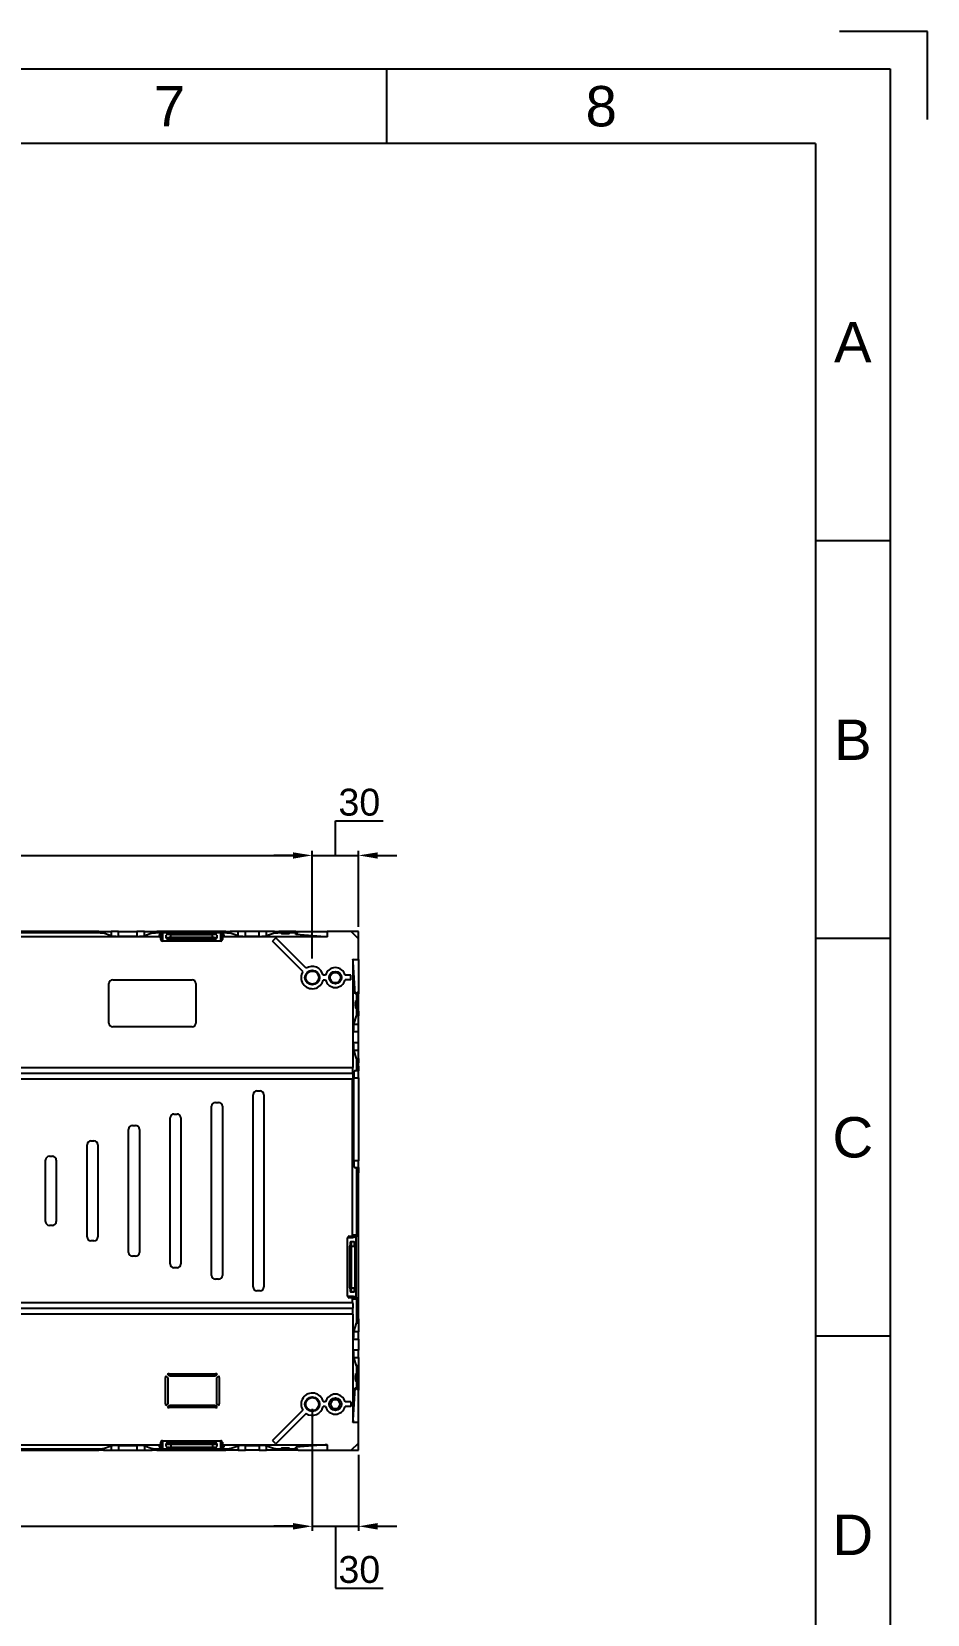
# Model space of a CAD drawing. Header units: millimetres. Extents: x 5415 to 11208, y 1449 to 3485.
# Drawn here: x 7232 to 7815, y 2263 to 3293 of the extents above; entities that cross this region are included whole.
import ezdxf
from ezdxf.enums import TextEntityAlignment as Align

# ---------------------------------------------------------------- set-up
doc = ezdxf.new("R2010")
doc.units = ezdxf.units.MM
doc.styles.get("Standard").update_dxf_attribs({"font": 'arial.ttf'})
doc.dimstyles.new('UDM_1-5', dxfattribs={"dimscale": 5, "dimtxt": 3.5, "dimasz": 2.5, "dimexe": 0.6, "dimexo": 0.6, "dimtad": 1, "dimtoh": 1, "dimzin": 9, "dimdsep": 46, "dimtxsty": 'Standard', "dimcen": 2.5, "dimazin": 2, "dimtfac": 1, "dimtmove": 0, "dimatfit": 3, "dimfxl": 1})

# ---------------------------------------------------------------- blocks, each defined once
blk = doc.blocks.new('*D15')
at = {"color": 2, "lineweight": -2}
for p, q in [((6875, 2690.1), (6875, 2760.1)), ((7415, 2690.1), (7415, 2760.1)), ((6887.5, 2757.1), (7402.5, 2757.1))]:
    blk.add_line(p, q, dxfattribs=at)
at = {"color": 2}
for points in [[(6887.5, 2759.1), (6887.5, 2755), (6875, 2757.1)], [(7402.5, 2759.1), (7402.5, 2755), (7415, 2757.1)]]:
    blk.add_solid(points, dxfattribs=at)
at = {"layer": 'Defpoints', "color": 0}
for p in [(7415, 2757.1), (6875, 2687.1), (7415, 2687.1)]:
    blk.add_point(p, dxfattribs=at)
at = {"color": 2, "insert": (7145, 2769.1), "char_height": 17.5, "attachment_point": 5}
blk.add_mtext('540', dxfattribs=at)
blk = doc.blocks.new('*D16')
at = {"color": 2, "lineweight": -2}
for p, q in [((7430, 2757.1), (7430, 2779.5)), ((7430, 2779.5), (7461.2, 2779.5)), ((7415, 2690.1), (7415, 2760.1)), ((7445, 2710.6), (7445, 2760.1)), ((7402.5, 2757.1), (7390, 2757.1)), ((7415, 2757.1), (7445, 2757.1)), ((7457.5, 2757.1), (7470, 2757.1))]:
    blk.add_line(p, q, dxfattribs=at)
at = {"color": 2}
for points in [[(7402.5, 2759.1), (7402.5, 2755), (7415, 2757.1)], [(7457.5, 2759.1), (7457.5, 2755), (7445, 2757.1)]]:
    blk.add_solid(points, dxfattribs=at)
at = {"layer": 'Defpoints', "color": 0}
for p in [(7445, 2757.1), (7445, 2707.6), (7415, 2687.1)]:
    blk.add_point(p, dxfattribs=at)
at = {"color": 2, "insert": (7445.6, 2791.6), "char_height": 17.5, "attachment_point": 5}
blk.add_mtext('30', dxfattribs=at)
blk = doc.blocks.new('*D9')
at = {"color": 2, "lineweight": -2}
for p, q in [((6875, 2397.1), (6875, 2317.7)), ((7415, 2397.1), (7415, 2317.7)), ((6887.5, 2320.7), (7402.5, 2320.7))]:
    blk.add_line(p, q, dxfattribs=at)
at = {"color": 2}
for points in [[(6887.5, 2322.8), (6887.5, 2318.6), (6875, 2320.7)], [(7402.5, 2322.8), (7402.5, 2318.6), (7415, 2320.7)]]:
    blk.add_solid(points, dxfattribs=at)
at = {"layer": 'Defpoints', "color": 0}
for p in [(6875, 2400.1), (7415, 2400.1), (7415, 2320.7)]:
    blk.add_point(p, dxfattribs=at)
at = {"color": 2, "insert": (7145, 2332.8), "char_height": 17.5, "attachment_point": 5}
blk.add_mtext('540', dxfattribs=at)
blk = doc.blocks.new('*D10')
at = {"color": 2, "lineweight": -2}
for p, q in [((7415, 2397.1), (7415, 2317.7)), ((7445, 2367.1), (7445, 2317.7)), ((7402.5, 2320.7), (7390, 2320.7)), ((7415, 2320.7), (7445, 2320.7)), ((7430, 2320.7), (7430, 2280.4)), ((7457.5, 2320.7), (7470, 2320.7)), ((7430, 2280.4), (7461.2, 2280.4))]:
    blk.add_line(p, q, dxfattribs=at)
at = {"color": 2}
for points in [[(7402.5, 2322.8), (7402.5, 2318.6), (7415, 2320.7)], [(7457.5, 2322.8), (7457.5, 2318.6), (7445, 2320.7)]]:
    blk.add_solid(points, dxfattribs=at)
at = {"layer": 'Defpoints', "color": 0}
for p in [(7415, 2400.1), (7445, 2370.1), (7445, 2320.7)]:
    blk.add_point(p, dxfattribs=at)
at = {"color": 2, "insert": (7445.6, 2292.5), "char_height": 17.5, "attachment_point": 5}
blk.add_mtext('30', dxfattribs=at)

msp = doc.modelspace()

# ---------------------------------------------------------------- linework, layer by layer
for p, q in [((7815.09575, 3292.93103), (7757.9529, 3292.93103)), ((7815.09575, 3235.78817), (7815.09575, 3292.93103)), ((5439.33818, 3268.68861), (7790.85333, 3268.68861)), ((7463.5806, 3220.20376), (7463.5806, 3268.68861)), ((7790.85333, 3268.68861), (7790.85333, 1620.20376)), ((7742.36848, 3220.20376), (5487.82303, 3220.20376)), ((7742.36848, 3220.20376), (7742.36848, 1668.68861)), ((7790.85333, 2961.6179), (7742.36848, 2961.6179)), ((7790.85333, 2703.03204), (7742.36848, 2703.03204)), ((7790.85333, 2444.44618), (7742.36848, 2444.44618))]:
    msp.add_line(p, q)
at = {"color": 7, "linetype": 'Continuous', "lineweight": 25}
for p, q in [((7276.19192, 2707.64177), (7222.9939, 2707.64177)), ((7276.19192, 2706.64177), (7276.19192, 2707.64177)), ((7276.19192, 2707.64177), (7279.0897, 2707.64177)), ((7279.0897, 2707.64177), (7279.0897, 2706.44723)), ((7279.0897, 2707.64177), (7284.19963, 2707.64177)), ((7284.19963, 2707.64177), (7284.19963, 2704.77877)), ((7289.02926, 2707.64177), (7284.19963, 2707.64177)), ((7289.02926, 2704.45455), (7289.02926, 2707.64177)), ((7289.02926, 2707.64177), (7300.95853, 2707.64177)), ((7300.95853, 2707.64177), (7300.95853, 2704.45455)), ((7305.78816, 2707.64177), (7300.95853, 2707.64177)), ((7305.78816, 2704.77877), (7305.78816, 2707.64177)), ((7305.78816, 2707.64177), (7310.8981, 2707.64177)), ((7310.8981, 2707.64177), (7310.8981, 2706.44723)), ((7310.8981, 2707.64177), (7313.79588, 2707.64177)), ((7313.79588, 2707.64177), (7313.79588, 2706.64177)), ((7358.69192, 2707.64177), (7313.79588, 2707.64177)), ((7358.69192, 2706.64177), (7358.69192, 2707.64177)), ((7358.69192, 2707.64177), (7361.5897, 2707.64177)), ((7361.5897, 2707.64177), (7361.5897, 2706.44723)), ((7366.69963, 2707.64177), (7361.5897, 2707.64177)), ((7366.69963, 2704.77877), (7366.69963, 2707.64177)), ((7371.52926, 2707.64177), (7366.69963, 2707.64177)), ((7371.52926, 2704.45455), (7371.52926, 2707.64177)), ((7380.45853, 2707.64177), (7371.52926, 2707.64177)), ((7380.45853, 2704.45455), (7380.45853, 2707.64177)), ((7385.28816, 2707.64177), (7380.45853, 2707.64177)), ((7385.28816, 2704.77877), (7385.28816, 2707.64177)), ((7390.3981, 2707.64177), (7385.28816, 2707.64177)), ((7390.3981, 2706.44723), (7390.3981, 2707.64177)), ((7390.3981, 2707.64177), (7393.29588, 2707.64177)), ((7393.29588, 2707.64177), (7393.29588, 2706.64177)), ((7404.3439, 2707.64177), (7393.29588, 2707.64177)), ((7404.3439, 2707.64177), (7405.85154, 2707.64177)), ((7404.3439, 2705.64177), (7405.85154, 2707.64177)), ((7404.3439, 2706.64177), (7404.3439, 2707.64177)), ((7405.85154, 2707.64177), (7424.64973, 2707.64177)), ((7424.64973, 2707.64177), (7424.64973, 2704.14177)), ((7440.2939, 2707.64177), (7424.64973, 2707.64177)), ((7444.9939, 2702.94177), (7440.2939, 2707.64177)), ((7444.9939, 2707.64177), (7440.2939, 2707.64177)), ((7444.9939, 2702.94177), (7444.9939, 2707.64177)), ((7315.4939, 2704.04335), (6974.9939, 2704.04335)), ((7276.19192, 2706.64177), (7222.9939, 2706.64177)), ((7284.19963, 2704.77877), (7279.0897, 2706.44723)), ((7300.95853, 2704.45455), (7289.02926, 2704.45455)), ((7310.8981, 2706.44723), (7305.78816, 2704.77877)), ((7317.37058, 2706.64177), (7313.79588, 2706.64177)), ((7315.4939, 2704.04335), (7315.4939, 2704.64557)), ((7316.4939, 2703.03953), (7316.4939, 2703.64938)), ((7316.4939, 2702.42028), (7316.4939, 2703.03953)), ((7355.61721, 2706.64177), (7317.37058, 2706.64177)), ((7317.4939, 2706.63418), (7317.4939, 2701.40485)), ((7355.4939, 2701.40485), (7317.4939, 2701.40485)), ((7319.9939, 2703.19911), (7319.9939, 2705.2037)), ((7322.9939, 2705.72663), (7349.9939, 2705.72663)), ((7322.9939, 2703.72663), (7322.9939, 2705.72663)), ((7349.9939, 2703.72663), (7322.9939, 2703.72663)), ((7349.9939, 2702.67618), (7322.9939, 2702.67618)), ((7349.9939, 2703.72663), (7349.9939, 2705.72663)), ((7352.9939, 2705.2037), (7352.9939, 2703.19911)), ((7355.4939, 2701.40485), (7355.4939, 2706.63418)), ((7358.69192, 2706.64177), (7355.61721, 2706.64177)), ((7356.4939, 2703.64938), (7356.4939, 2703.03953)), ((7356.4939, 2703.03953), (7356.4939, 2702.42028)), ((7357.4939, 2704.64557), (7357.4939, 2704.04335)), ((7424.82069, 2704.04335), (7357.4939, 2704.04335)), ((7366.69963, 2704.77877), (7361.5897, 2706.44723)), ((7380.45853, 2704.45455), (7371.52926, 2704.45455)), ((7390.3981, 2706.44723), (7385.28816, 2704.77877)), ((7391.30582, 2703.45116), (7389.1845, 2701.32984)), ((7408.91764, 2681.59671), (7389.1845, 2701.32984)), ((7411.03896, 2683.71803), (7391.30582, 2703.45116)), ((7404.3439, 2706.64177), (7393.29588, 2706.64177)), ((7404.3439, 2705.64177), (7404.3439, 2706.64177)), ((7404.3439, 2705.5919), (7404.3439, 2705.64177)), ((7423.35926, 2704.14177), (7404.3439, 2705.5919)), ((7424.64973, 2704.14177), (7423.35926, 2704.14177)), ((7424.82069, 2704.04335), (7424.17125, 2704.14177)), ((7424.82069, 2704.14177), (7424.64973, 2704.14177)), ((7424.82069, 2704.04335), (7424.82069, 2704.14177)), ((7444.9939, 2689.39601), (7444.9939, 2702.94177)), ((7441.39549, 2689.60253), (7441.39549, 2619.15959)), ((7441.4939, 2688.95309), (7441.39549, 2689.60253)), ((7441.39549, 2689.60253), (7441.4939, 2689.60253)), ((7441.4939, 2689.60253), (7441.4939, 2689.39601)), ((7441.4939, 2689.39601), (7444.9939, 2689.39601)), ((7441.4939, 2687.97217), (7441.4939, 2689.39601)), ((7442.94404, 2666.99177), (7441.4939, 2687.97217)), ((7444.9939, 2689.39601), (7444.9939, 2668.56111)), ((7423.66934, 2679.14177), (7422.08703, 2679.14177)), ((7439.9939, 2679.14177), (7436.31845, 2679.14177)), ((7439.9939, 2676.14177), (7439.9939, 2679.14177)), ((7282.7439, 2648.04177), (7282.7439, 2673.74177)), ((7285.1439, 2676.14177), (7336.8439, 2676.14177)), ((7339.2439, 2673.74177), (7339.2439, 2648.04177)), ((7422.08703, 2676.14177), (7423.66934, 2676.14177)), ((7439.9939, 2676.14177), (7436.31845, 2676.14177)), ((7442.9939, 2666.99177), (7442.94404, 2666.99177)), ((7444.9939, 2668.56111), (7442.9939, 2666.99177)), ((7443.9939, 2666.99177), (7442.9939, 2666.99177)), ((7443.9939, 2655.69375), (7443.9939, 2666.99177)), ((7443.9939, 2666.99177), (7444.9939, 2666.99177)), ((7444.9939, 2668.56111), (7444.9939, 2666.99177)), ((7444.9939, 2655.69375), (7444.9939, 2666.99177)), ((7441.99967, 2647.28411), (7443.79936, 2652.79597)), ((7441.99967, 2647.28411), (7444.9939, 2647.28411)), ((7444.9939, 2652.79597), (7443.79936, 2652.79597)), ((7443.9939, 2655.69375), (7444.9939, 2655.69375)), ((7444.9939, 2655.69375), (7444.9939, 2652.79597)), ((7444.9939, 2647.28411), (7444.9939, 2652.79597)), ((7444.9939, 2642.45448), (7444.9939, 2647.28411)), ((7336.8439, 2645.64177), (7285.1439, 2645.64177)), ((7441.67545, 2635.32905), (7441.67545, 2642.45448)), ((7441.67545, 2642.45448), (7444.9939, 2642.45448)), ((7444.9939, 2635.32905), (7444.9939, 2642.45448)), ((7441.67545, 2635.32905), (7444.9939, 2635.32905)), ((7443.79936, 2624.98756), (7441.99967, 2630.49942)), ((7441.99967, 2630.49942), (7444.9939, 2630.49942)), ((7444.9939, 2630.49942), (7444.9939, 2635.32905)), ((7444.9939, 2624.98756), (7444.9939, 2630.49942)), ((6848.59231, 2619.15959), (7441.39549, 2619.15959)), ((7441.3279, 2615.24593), (6848.6599, 2615.24593)), ((7444.9939, 2617.01677), (7442.35349, 2617.01677)), ((7443.79936, 2624.98756), (7444.9939, 2624.98756)), ((7443.9939, 2620.01677), (7443.9939, 2622.08978)), ((7444.9939, 2622.08978), (7443.9939, 2622.08978)), ((7443.9939, 2620.01677), (7444.9939, 2620.01677)), ((7444.9939, 2624.98756), (7444.9939, 2622.08978)), ((7444.9939, 2620.01677), (7444.9939, 2622.08978)), ((7444.9939, 2620.01677), (7444.9939, 2617.01677)), ((7444.9939, 2612.51677), (7444.9939, 2617.01677)), ((7441.26425, 2611.56025), (6848.72355, 2611.56025)), ((7441.26425, 2510.39177), (7441.26425, 2611.56025)), ((7441.95979, 2558.51677), (7441.95979, 2612.51677)), ((7441.95979, 2612.51677), (7444.9939, 2612.51677)), ((7444.9939, 2612.51677), (7444.9939, 2558.51677)), ((7351.9939, 2596.39177), (7353.9939, 2596.39177)), ((7376.4939, 2476.39177), (7376.4939, 2601.39177)), ((7378.9939, 2603.89177), (7380.9939, 2603.89177)), ((7383.4939, 2601.39177), (7383.4939, 2476.39177)), ((7322.4939, 2491.39177), (7322.4939, 2586.39177)), ((7324.9939, 2588.89177), (7326.9939, 2588.89177)), ((7329.4939, 2586.39177), (7329.4939, 2491.39177)), ((7349.4939, 2483.89177), (7349.4939, 2593.89177)), ((7356.4939, 2593.89177), (7356.4939, 2483.89177)), ((7295.4939, 2498.89177), (7295.4939, 2578.89177)), ((7297.9939, 2581.39177), (7299.9939, 2581.39177)), ((7302.4939, 2578.89177), (7302.4939, 2498.89177)), ((7268.4939, 2508.89177), (7268.4939, 2568.89177)), ((7270.9939, 2571.39177), (7272.9939, 2571.39177)), ((7275.4939, 2568.89177), (7275.4939, 2508.89177)), ((7241.4939, 2518.89177), (7241.4939, 2558.89177)), ((7243.9939, 2561.39177), (7245.9939, 2561.39177)), ((7248.4939, 2558.89177), (7248.4939, 2518.89177)), ((7444.9939, 2558.51677), (7441.95979, 2558.51677)), ((7442.35349, 2554.01677), (7444.9939, 2554.01677)), ((7444.9939, 2554.01677), (7444.9939, 2558.51677)), ((7444.9939, 2554.01677), (7444.9939, 2550.51677)), ((7443.9939, 2510.39177), (7443.9939, 2550.51677)), ((7444.9939, 2550.51677), (7443.9939, 2550.51677)), ((7444.9939, 2455.69375), (7444.9939, 2550.51677)), ((7245.9939, 2516.39177), (7243.9939, 2516.39177)), ((7272.9939, 2506.39177), (7270.9939, 2506.39177)), ((7440.50911, 2508.39177), (7437.9925, 2508.39177)), ((7437.9925, 2470.39177), (7437.9925, 2508.39177)), ((7439.00792, 2509.39177), (7440.26043, 2509.39177)), ((7439.52831, 2475.89177), (7439.52831, 2502.89177)), ((7440.05125, 2505.89177), (7442.05583, 2505.89177)), ((7440.26043, 2509.39177), (7441.49391, 2509.39177)), ((7440.57876, 2502.89177), (7442.57876, 2502.89177)), ((7440.57876, 2475.89177), (7440.57876, 2502.89177)), ((7441.26425, 2510.39177), (7443.9939, 2510.39177)), ((7441.49391, 2509.39177), (7443.74678, 2509.73469)), ((7442.57876, 2502.89177), (7442.57876, 2475.89177)), ((7443.4939, 2469.71679), (7443.4939, 2509.06674)), ((7299.9939, 2496.39177), (7297.9939, 2496.39177)), ((7326.9939, 2488.89177), (7324.9939, 2488.89177)), ((7353.9939, 2481.39177), (7351.9939, 2481.39177)), ((7380.9939, 2473.89177), (7378.9939, 2473.89177)), ((7442.05583, 2472.89177), (7440.05125, 2472.89177)), ((7440.57876, 2475.89177), (7442.57876, 2475.89177)), ((6848.6599, 2462.5376), (7441.3279, 2462.5376)), ((6848.72355, 2466.22328), (7441.26425, 2466.22328)), ((7437.9925, 2470.39177), (7440.50911, 2470.39177)), ((7440.26043, 2469.39177), (7439.00792, 2469.39177)), ((7441.49391, 2469.39177), (7440.26043, 2469.39177)), ((7443.9939, 2468.39177), (7441.26425, 2468.39177)), ((7441.26425, 2466.22328), (7441.26425, 2468.39177)), ((7443.74678, 2469.04884), (7441.49391, 2469.39177)), ((7443.9939, 2455.69375), (7443.9939, 2468.39177)), ((7441.39549, 2458.62394), (6848.59231, 2458.62394)), ((7441.39549, 2458.62394), (7441.39549, 2388.181)), ((7441.99967, 2447.28411), (7443.79936, 2452.79597)), ((7444.9939, 2452.79597), (7443.79936, 2452.79597)), ((7443.9939, 2455.69375), (7444.9939, 2455.69375)), ((7444.9939, 2455.69375), (7444.9939, 2452.79597)), ((7444.9939, 2452.79597), (7444.9939, 2447.28411)), ((7441.67545, 2435.32905), (7441.67545, 2442.45448)), ((7441.67545, 2442.45448), (7444.9939, 2442.45448)), ((7444.9939, 2447.28411), (7441.99967, 2447.28411)), ((7444.9939, 2442.45448), (7444.9939, 2447.28411)), ((7444.9939, 2442.45448), (7444.9939, 2435.32905)), ((7444.9939, 2435.32905), (7441.67545, 2435.32905)), ((7443.79936, 2424.98756), (7441.99967, 2430.49942)), ((7441.99967, 2430.49942), (7444.9939, 2430.49942)), ((7444.9939, 2430.49942), (7444.9939, 2435.32905)), ((7444.9939, 2430.49942), (7444.9939, 2424.98756)), ((7322.05456, 2418.39177), (7320.83789, 2419.60844)), ((7321.9939, 2419.89177), (7351.9939, 2419.89177)), ((7353.14991, 2419.60844), (7351.93324, 2418.39177)), ((7444.9939, 2424.98756), (7443.79936, 2424.98756)), ((7443.9939, 2410.79177), (7443.9939, 2422.08978)), ((7444.9939, 2422.08978), (7443.9939, 2422.08978)), ((7444.9939, 2424.98756), (7444.9939, 2422.08978)), ((7444.9939, 2422.08978), (7444.9939, 2410.79177)), ((7319.4939, 2400.39177), (7319.4939, 2417.39177)), ((7319.77723, 2418.54778), (7320.9939, 2417.3311)), ((7320.9939, 2417.3311), (7320.9939, 2400.45243)), ((7351.93324, 2418.39177), (7322.05456, 2418.39177)), ((7352.9939, 2417.3311), (7354.21057, 2418.54778)), ((7352.9939, 2400.45243), (7352.9939, 2417.3311)), ((7354.4939, 2417.39177), (7354.4939, 2400.39177)), ((7441.4939, 2389.81136), (7442.94404, 2410.79177)), ((7442.9939, 2410.79177), (7442.94404, 2410.79177)), ((7442.9939, 2410.79177), (7443.9939, 2410.79177)), ((7444.9939, 2409.22242), (7442.9939, 2410.79177)), ((7444.9939, 2410.79177), (7443.9939, 2410.79177)), ((7444.9939, 2410.79177), (7444.9939, 2409.22242)), ((7444.9939, 2388.38752), (7444.9939, 2409.22242)), ((7320.9939, 2400.45243), (7319.77723, 2399.23575)), ((7320.83789, 2398.17509), (7322.05456, 2399.39177)), ((7322.05456, 2399.39177), (7351.93324, 2399.39177)), ((7351.93324, 2399.39177), (7353.14991, 2398.17509)), ((7354.21057, 2399.23575), (7352.9939, 2400.45243)), ((7423.66934, 2401.64177), (7422.08703, 2401.64177)), ((7439.9939, 2401.64177), (7436.31845, 2401.64177)), ((7439.9939, 2401.64177), (7439.9939, 2398.64177)), ((7351.9939, 2397.89177), (7321.9939, 2397.89177)), ((7408.91764, 2396.18682), (7389.1845, 2376.45369)), ((7411.03896, 2394.0655), (7391.30582, 2374.33237)), ((7423.66934, 2398.64177), (7422.08703, 2398.64177)), ((7439.9939, 2398.64177), (7436.31845, 2398.64177)), ((7441.39549, 2388.181), (7441.4939, 2388.83044)), ((7441.4939, 2389.81136), (7441.4939, 2388.38752)), ((7441.4939, 2388.181), (7441.39549, 2388.181)), ((7441.4939, 2388.38752), (7444.9939, 2388.38752)), ((7441.4939, 2388.38752), (7441.4939, 2388.181)), ((7444.9939, 2374.84177), (7444.9939, 2388.38752)), ((6974.9939, 2373.74018), (7315.4939, 2373.74018)), ((7222.9939, 2371.14177), (7276.19192, 2371.14177)), ((7222.9939, 2370.14177), (7276.19192, 2370.14177)), ((7276.19192, 2370.14177), (7276.19192, 2371.14177)), ((7279.0897, 2370.14177), (7276.19192, 2370.14177)), ((7279.0897, 2371.3363), (7284.19963, 2373.00476)), ((7279.0897, 2371.3363), (7279.0897, 2370.14177)), ((7279.0897, 2370.14177), (7284.19963, 2370.14177)), ((7284.19963, 2373.00476), (7284.19963, 2370.14177)), ((7284.19963, 2370.14177), (7289.02926, 2370.14177)), ((7289.02926, 2373.32898), (7300.95853, 2373.32898)), ((7289.02926, 2373.32898), (7289.02926, 2370.14177)), ((7289.02926, 2370.14177), (7300.95853, 2370.14177)), ((7300.95853, 2373.32898), (7300.95853, 2370.14177)), ((7300.95853, 2370.14177), (7305.78816, 2370.14177)), ((7305.78816, 2373.00476), (7310.8981, 2371.3363)), ((7305.78816, 2373.00476), (7305.78816, 2370.14177)), ((7305.78816, 2370.14177), (7310.8981, 2370.14177)), ((7310.8981, 2370.14177), (7310.8981, 2371.3363)), ((7313.79588, 2370.14177), (7310.8981, 2370.14177)), ((7313.79588, 2371.14177), (7317.37058, 2371.14177)), ((7313.79588, 2371.14177), (7313.79588, 2370.14177)), ((7313.79588, 2370.14177), (7358.69192, 2370.14177)), ((7315.4939, 2373.13796), (7315.4939, 2373.74018)), ((7316.4939, 2374.744), (7316.4939, 2375.36325)), ((7316.4939, 2374.13415), (7316.4939, 2374.744)), ((7317.37058, 2371.14177), (7355.61721, 2371.14177)), ((7317.4939, 2376.37868), (7317.4939, 2371.14935)), ((7317.4939, 2376.37868), (7355.4939, 2376.37868)), ((7319.9939, 2372.57983), (7319.9939, 2374.58442)), ((7322.9939, 2375.10735), (7349.9939, 2375.10735)), ((7322.9939, 2374.0569), (7322.9939, 2372.0569)), ((7322.9939, 2374.0569), (7349.9939, 2374.0569)), ((7349.9939, 2372.0569), (7322.9939, 2372.0569)), ((7349.9939, 2374.0569), (7349.9939, 2372.0569)), ((7352.9939, 2374.58442), (7352.9939, 2372.57983)), ((7355.4939, 2371.14935), (7355.4939, 2376.37868)), ((7355.61721, 2371.14177), (7358.69192, 2371.14177)), ((7356.4939, 2375.36325), (7356.4939, 2374.744)), ((7356.4939, 2374.744), (7356.4939, 2374.13415)), ((7357.4939, 2373.74018), (7357.4939, 2373.13796)), ((7357.4939, 2373.74018), (7424.82069, 2373.74018)), ((7358.69192, 2370.14177), (7358.69192, 2371.14177)), ((7361.5897, 2370.14177), (7358.69192, 2370.14177)), ((7361.5897, 2371.3363), (7366.69963, 2373.00476)), ((7361.5897, 2370.14177), (7361.5897, 2371.3363)), ((7366.69963, 2370.14177), (7361.5897, 2370.14177)), ((7366.69963, 2373.00476), (7366.69963, 2370.14177)), ((7366.69963, 2370.14177), (7371.52926, 2370.14177)), ((7371.52926, 2373.32898), (7380.45853, 2373.32898)), ((7371.52926, 2370.14177), (7371.52926, 2373.32898)), ((7380.45853, 2370.14177), (7371.52926, 2370.14177)), ((7380.45853, 2373.32898), (7380.45853, 2370.14177)), ((7380.45853, 2370.14177), (7385.28816, 2370.14177)), ((7385.28816, 2373.00476), (7390.3981, 2371.3363)), ((7385.28816, 2370.14177), (7385.28816, 2373.00476)), ((7390.3981, 2370.14177), (7385.28816, 2370.14177)), ((7391.30582, 2374.33237), (7389.1845, 2376.45369)), ((7390.3981, 2370.14177), (7390.3981, 2371.3363)), ((7393.29588, 2370.14177), (7390.3981, 2370.14177)), ((7393.29588, 2371.14177), (7404.3439, 2371.14177)), ((7393.29588, 2370.14177), (7393.29588, 2371.14177)), ((7404.3439, 2370.14177), (7393.29588, 2370.14177)), ((7423.35926, 2373.64177), (7404.3439, 2372.19163)), ((7404.3439, 2372.19163), (7404.3439, 2372.14177)), ((7404.3439, 2371.14177), (7404.3439, 2372.14177)), ((7404.3439, 2372.14177), (7405.85154, 2370.14177)), ((7404.3439, 2370.14177), (7404.3439, 2371.14177)), ((7405.85154, 2370.14177), (7404.3439, 2370.14177)), ((7405.85154, 2370.14177), (7424.64973, 2370.14177)), ((7424.64973, 2373.64177), (7423.35926, 2373.64177)), ((7424.17125, 2373.64177), (7424.82069, 2373.74018)), ((7424.64973, 2373.64177), (7424.64973, 2370.14177)), ((7424.64973, 2373.64177), (7424.82069, 2373.64177)), ((7424.64973, 2370.14177), (7440.2939, 2370.14177)), ((7424.82069, 2373.74018), (7424.82069, 2373.64177)), ((7440.2939, 2370.14177), (7444.9939, 2374.84177)), ((7440.2939, 2370.14177), (7444.9939, 2370.14177)), ((7444.9939, 2370.14177), (7444.9939, 2374.84177))]:
    msp.add_line(p, q, dxfattribs=at)
for centre, radius in [((7414.9939, 2677.64177), 4.75), ((7414.9939, 2677.64177), 4.25), ((7429.9939, 2677.64177), 4.025), ((7429.9939, 2677.64177), 3.4), ((7414.9939, 2400.14177), 4.75), ((7414.9939, 2400.14177), 4.25), ((7429.9939, 2400.14177), 4.025), ((7429.9939, 2400.14177), 3)]:
    msp.add_circle(centre, radius, dxfattribs=at)
for centre, radius, start, end in [((7315.4958, 2703.64747), 0.9981, 0.10942975, 90.10901334), ((7357.492, 2703.64747), 0.9981, 89.89098666, 179.89057025), ((7414.9939, 2677.64177), 7.25, 146.94054396, 348.05945604), ((7414.9939, 2677.64177), 7.25, 11.94054396, 123.05945604), ((7429.9939, 2677.64177), 6.5, 13.3423638, 166.6576362), ((7285.1439, 2673.74177), 2.4, 90, 180), ((7336.8439, 2673.74177), 2.4, 0, 90), ((7429.9939, 2677.64177), 6.5, 193.3423638, 346.6576362), ((7285.1439, 2648.04177), 2.4, 180, 270), ((7336.8439, 2648.04177), 2.4, 270, 0), ((7351.9939, 2593.89177), 2.5, 90, 180), ((7353.9939, 2593.89177), 2.5, 0, 90), ((7378.9939, 2601.39177), 2.5, 90, 180), ((7380.9939, 2601.39177), 2.5, 0, 90), ((7324.9939, 2586.39177), 2.5, 90, 180), ((7326.9939, 2586.39177), 2.5, 0, 90), ((7297.9939, 2578.89177), 2.5, 90, 180), ((7299.9939, 2578.89177), 2.5, 0, 90), ((7270.9939, 2568.89177), 2.5, 90, 180), ((7272.9939, 2568.89177), 2.5, 0, 90), ((7243.9939, 2558.89177), 2.5, 90, 180), ((7245.9939, 2558.89177), 2.5, 0, 90), ((7243.9939, 2518.89177), 2.5, 180, 270), ((7245.9939, 2518.89177), 2.5, 270, 0), ((7270.9939, 2508.89177), 2.5, 180, 270), ((7272.9939, 2508.89177), 2.5, 270, 0), ((7441.50157, 2508.3993), 0.99249, 90.44190542, 180.43519175), ((7297.9939, 2498.89177), 2.5, 180, 270), ((7299.9939, 2498.89177), 2.5, 270, 0), ((7324.9939, 2491.39177), 2.5, 180, 270), ((7326.9939, 2491.39177), 2.5, 270, 0), ((7351.9939, 2483.89177), 2.5, 180, 270), ((7353.9939, 2483.89177), 2.5, 270, 0), ((7378.9939, 2476.39177), 2.5, 180, 270), ((7380.9939, 2476.39177), 2.5, 270, 0), ((7441.50157, 2470.38423), 0.99249, 179.56480824, 269.55809458), ((7321.9939, 2417.39177), 2.5, 90, 117.54239688), ((7351.9939, 2417.39177), 2.5, 62.45760312, 90), ((7321.9939, 2417.39177), 2.5, 152.45760312, 180), ((7351.9939, 2417.39177), 2.5, 0, 27.54239688), ((7321.9939, 2400.39177), 2.5, 180, 207.54239688), ((7351.9939, 2400.39177), 2.5, 332.45760312, 0), ((7414.9939, 2400.14177), 7.25, 11.94054396, 213.05945604), ((7429.9939, 2400.14177), 6.5, 13.3423638, 166.6576362), ((7321.9939, 2400.39177), 2.5, 242.45760312, 270), ((7351.9939, 2400.39177), 2.5, 270, 297.54239688), ((7414.9939, 2400.14177), 7.25, 236.94054396, 348.05945604), ((7429.9939, 2400.14177), 6.5, 193.3423638, 346.6576362), ((7315.4958, 2374.13606), 0.9981, 269.89098666, 359.89057025), ((7357.492, 2374.13606), 0.9981, 180.10942975, 270.10901334)]:
    msp.add_arc(centre, radius, start, end, dxfattribs=at)
for centre, major_axis, ratio, start_param, end_param in [((7276.19192, 2706.3793), (3, 0), 0.0874886635, 0.2617993878, 1.5707963268), ((7289.02926, 2704.89199), (5, 0), 0.0874886635, 3.4033920414, 4.7123889804), ((7300.95853, 2704.89199), (5, 0), 0.0874886635, 4.7123889804, 6.0213859194), ((7313.79588, 2706.3793), (3, 0), 0.0874886635, 1.5707963268, 2.8797932658), ((7315.4939, 2703.03953), (0, -1.00382), 0.9961946981, 1.5707963268, 3.1415926536), ((7317.4939, 2702.42028), (0, 1.01543), 0.984807753, 1.5707963268, 3.1415926536), ((7322.9939, 2705.2037), (3, 0), 0.1743114855, 1.5707963268, 3.1415926536), ((7322.9939, 2703.2037), (3, 0), 0.1743114855, 1.5707963268, 3.1415926536), ((7322.9939, 2703.19911), (3, 0), 0.1743114855, 3.1415926536, 4.7123889804), ((7349.9939, 2705.2037), (3, 0), 0.1743114855, 0, 1.5707963268), ((7349.9939, 2703.2037), (3, 0), 0.1743114855, 0, 1.5707963268), ((7349.9939, 2703.19911), (3, 0), 0.1743114855, 4.7123889804, 6.2831853072), ((7355.4939, 2702.42028), (0, 1.01543), 0.984807753, 3.1415926536, 4.7123889804), ((7357.4939, 2703.03953), (0, 1.00382), 0.9961946981, 0, 1.5707963268), ((7358.69192, 2706.3793), (3, 0), 0.0874886635, 0.2617993878, 1.5707963268), ((7371.52926, 2704.89199), (5, 0), 0.0874886635, 3.4033920414, 4.7123889804), ((7380.45853, 2704.89199), (5, 0), 0.0874886635, 4.7123889804, 6.0213859194), ((7393.29588, 2706.3793), (3, 0), 0.0874886635, 1.5707963268, 2.8797932658), ((7442.11289, 2642.45448), (0, 5), 0.0874886635, 0.2617993878, 1.5707963268), ((7443.73143, 2655.69375), (0, 3), 0.0874886635, 3.4033920414, 4.7123889804), ((7442.11289, 2635.32905), (0, 5), 0.0874886635, 1.5707963268, 2.8797932658), ((7442.11289, 2611.56025), (0, 9.7), 0.0874886635, 1.181035594, 1.5707963268), ((7440.49435, 2619.15959), (0, 10.3), 0.0874886635, 4.3226282476, 4.7123889804), ((7442.35349, 2612.51677), (0, 4.5), 0.0874886635, 0, 1.5707963268), ((7443.73143, 2620.01677), (0, 3), 0.0874886635, 3.1415926536, 4.7123889804), ((7443.73143, 2622.08978), (0, 3), 0.0874886635, 4.7123889804, 6.0213859194), ((7442.35349, 2558.51677), (0, 4.5), 0.0874886635, 1.5707963268, 3.1415926536), ((7443.68769, 2550.51677), (0, 3.5), 0.0874886635, 4.7123889804, 6.2831853072), ((7439.00792, 2508.39177), (-1.01543, 0), 0.984807753, 4.7123889804, 6.2831853072), ((7440.05125, 2502.89177), (0, 3), 0.1743114855, 0, 1.5707963268), ((7440.05583, 2502.89177), (0, 3), 0.1743114855, 4.7123889804, 6.2831853072), ((7440.26043, 2510.39177), (-1.00382, 0), 0.9961946981, 1.5707963268, 3.1415926536), ((7442.05583, 2502.89177), (0, 3), 0.1743114855, 4.7123889804, 6.2831853072), ((7442.99008, 2510.39177), (-1.00382, 0), 0.9961946981, 2.4246609807, 3.1415926536), ((7440.05125, 2475.89177), (0, 3), 0.1743114855, 1.5707963268, 3.1415926536), ((7440.05583, 2475.89177), (0, 3), 0.1743114855, 3.1415926536, 4.7123889804), ((7442.05583, 2475.89177), (0, 3), 0.1743114855, 3.1415926536, 4.7123889804), ((7439.00792, 2470.39177), (1.01543, 0), 0.984807753, 3.1415926536, 4.7123889804), ((7440.26043, 2468.39177), (1.00382, 0), 0.9961946981, 0, 1.5707963268), ((7442.11289, 2466.22328), (0, 9.7), 0.0874886635, 1.5707963268, 1.9605570596), ((7440.49435, 2458.62394), (0, 10.3), 0.0874886635, 4.7123889804, 5.1021497132), ((7442.99008, 2468.39177), (1.00382, 0), 0.9961946981, 0, 0.7169316862), ((7443.73143, 2455.69375), (0, 3), 0.0874886635, 3.4033920414, 4.7123889804), ((7442.11289, 2442.45448), (0, 5), 0.0874886635, 0.2617993878, 1.5707963268), ((7442.11289, 2435.32905), (0, 5), 0.0874886635, 1.5707963268, 2.8797932658), ((7443.73143, 2422.08978), (0, 3), 0.0874886635, 4.7123889804, 6.0213859194), ((7276.19192, 2371.40423), (3, 0), 0.0874886635, 4.7123889804, 6.0213859194), ((7289.02926, 2372.89154), (5, 0), 0.0874886635, 1.5707963268, 2.8797932658), ((7300.95853, 2372.89154), (5, 0), 0.0874886635, 0.2617993878, 1.5707963268), ((7313.79588, 2371.40423), (3, 0), 0.0874886635, 3.4033920414, 4.7123889804), ((7315.4939, 2374.744), (0, -1.00382), 0.9961946981, 0, 1.5707963268), ((7317.4939, 2375.36325), (0, -1.01543), 0.984807753, 3.1415926536, 4.7123889804), ((7322.9939, 2374.58442), (3, 0), 0.1743114855, 1.5707963268, 3.1415926536), ((7322.9939, 2374.57983), (3, 0), 0.1743114855, 3.1415926536, 4.7123889804), ((7322.9939, 2372.57983), (3, 0), 0.1743114855, 3.1415926536, 4.7123889804), ((7349.9939, 2374.58442), (3, 0), 0.1743114855, 0, 1.5707963268), ((7349.9939, 2374.57983), (3, 0), 0.1743114855, 4.7123889804, 6.2831853072), ((7349.9939, 2372.57983), (3, 0), 0.1743114855, 4.7123889804, 6.2831853072), ((7355.4939, 2375.36325), (0, -1.01543), 0.984807753, 1.5707963268, 3.1415926536), ((7357.4939, 2374.744), (0, -1.00382), 0.9961946981, 4.7123889804, 6.2831853072), ((7358.69192, 2371.40423), (3, 0), 0.0874886635, 4.7123889804, 6.0213859194), ((7371.52926, 2372.89154), (5, 0), 0.0874886635, 1.5707963268, 2.8797932658), ((7380.45853, 2372.89154), (5, 0), 0.0874886635, 0.2617993878, 1.5707963268), ((7393.29588, 2371.40423), (3, 0), 0.0874886635, 3.4033920414, 4.7123889804)]:
    msp.add_ellipse(centre, major_axis=major_axis, ratio=ratio, start_param=start_param, end_param=end_param, dxfattribs=at)
for centre, major_axis in [((7397.4939, 2706.20432), (2.5, 0)), ((7443.38148, 2660.14177), (0, 2.5)), ((7443.38148, 2417.64177), (0, 2.5)), ((7397.4939, 2371.57921), (2.5, 0))]:
    msp.add_ellipse(centre, major_axis=major_axis, ratio=0.0874886635, dxfattribs=at)
for points, knots in [([(7315.4939, 2704.64557), (7315.50473, 2704.80532), (7315.52618, 2705.12164), (7315.70185, 2705.57848), (7315.96512, 2705.96127), (7316.2807, 2706.25274), (7316.59894, 2706.44417), (7316.88807, 2706.56197), (7317.14424, 2706.6164), (7317.27, 2706.63401), (7317.33988, 2706.6394), (7317.37058, 2706.64177)], [0, 0, 0, 0, 0.2380178374, 0.4713072547, 0.680945331, 0.8093917168, 0.9072262663, 0.9694007369, 0.9879405144, 0.9947001513, 1, 1, 1, 1]), ([(7316.4939, 2703.64938), (7316.53097, 2704.35306), (7316.57973, 2705.27881), (7316.96374, 2706.25666), (7317.23122, 2706.54361), (7317.36367, 2706.6122), (7317.43164, 2706.62926), (7317.46499, 2706.6331), (7317.48185, 2706.63405), (7317.48997, 2706.63414), (7317.4939, 2706.63418)], [0, 0, 0, 0, 0.7046345634, 0.9269917065, 0.9800519684, 0.9937792938, 0.9976364972, 0.9989413612, 0.9994884652, 1, 1, 1, 1]), ([(7317.4939, 2706.63418), (7317.48585, 2706.63535), (7317.46962, 2706.63771), (7317.42859, 2706.64103), (7317.39422, 2706.64146), (7317.37058, 2706.64177)], [0, 0, 0, 0, 0.2349467789, 0.4737393434, 1, 1, 1, 1]), ([(7355.61721, 2706.64177), (7355.59357, 2706.64146), (7355.55921, 2706.64103), (7355.51818, 2706.63771), (7355.50195, 2706.63535), (7355.4939, 2706.63418)], [0, 0, 0, 0, 0.5262606796, 0.7650532373, 1, 1, 1, 1]), ([(7355.4939, 2706.63418), (7355.49782, 2706.63414), (7355.50595, 2706.63405), (7355.5228, 2706.6331), (7355.55616, 2706.62926), (7355.62413, 2706.6122), (7355.75657, 2706.54361), (7356.02406, 2706.25666), (7356.40806, 2705.27881), (7356.45683, 2704.35306), (7356.4939, 2703.64938)], [0, 0, 0, 0, 0.0005115299, 0.0010586295, 0.002363487, 0.0062206837, 0.0199480062, 0.0730082755, 0.295365423, 1, 1, 1, 1]), ([(7355.61721, 2706.64177), (7355.64778, 2706.63939), (7355.74031, 2706.63219), (7355.85453, 2706.6138), (7356.0072, 2706.58131), (7356.16748, 2706.53152), (7356.42426, 2706.42651), (7356.70441, 2706.2526), (7357.02401, 2705.96138), (7357.28544, 2705.57847), (7357.46175, 2705.12167), (7357.48311, 2704.80533), (7357.4939, 2704.64557)], [0, 0, 0, 0, 0.0052957232, 0.0160323551, 0.0305983713, 0.0577563386, 0.0928114686, 0.1906113048, 0.3190830139, 0.5286910843, 0.7619811914, 1, 1, 1, 1]), ([(7443.4939, 2509.06674), (7443.2103, 2508.93388), (7442.58568, 2508.64127), (7441.58995, 2508.43819), (7440.87848, 2508.40763), (7440.50911, 2508.39177)], [0, 0, 0, 0, 0.2856493934, 0.6291339205, 1, 1, 1, 1]), ([(7443.74678, 2509.73469), (7443.69609, 2509.66744), (7443.5768, 2509.50919), (7443.5026, 2509.27), (7443.49582, 2509.11163), (7443.4939, 2509.06674)], [0, 0, 0, 0, 0.3461753031, 0.814649725, 1, 1, 1, 1]), ([(7440.50911, 2470.39177), (7440.87846, 2470.3759), (7441.58993, 2470.34533), (7442.58566, 2470.14229), (7443.21029, 2469.84966), (7443.4939, 2469.71679)], [0, 0, 0, 0, 0.3708501157, 0.7143399837, 1, 1, 1, 1]), ([(7443.4939, 2469.71679), (7443.50029, 2469.63275), (7443.51535, 2469.43484), (7443.6194, 2469.20707), (7443.71875, 2469.08366), (7443.74678, 2469.04884)], [0, 0, 0, 0, 0.3463550983, 0.8155932343, 1, 1, 1, 1]), ([(7317.37058, 2371.14177), (7317.34002, 2371.14414), (7317.24749, 2371.15134), (7317.13327, 2371.16973), (7316.9806, 2371.20222), (7316.82032, 2371.25201), (7316.56354, 2371.35702), (7316.28339, 2371.53093), (7315.96379, 2371.82215), (7315.70236, 2372.20506), (7315.52605, 2372.66186), (7315.50469, 2372.9782), (7315.4939, 2373.13796)], [0, 0, 0, 0, 0.0052957232, 0.0160323551, 0.0305983713, 0.0577563386, 0.0928114686, 0.1906113047, 0.3190830139, 0.5286910841, 0.7619811913, 1, 1, 1, 1]), ([(7317.4939, 2371.14935), (7317.48997, 2371.14939), (7317.48185, 2371.14948), (7317.46499, 2371.15043), (7317.43164, 2371.15427), (7317.36367, 2371.17133), (7317.23122, 2371.23992), (7316.96374, 2371.52687), (7316.57973, 2372.50472), (7316.53097, 2373.43047), (7316.4939, 2374.13415)], [0, 0, 0, 0, 0.0005115299, 0.0010586295, 0.002363487, 0.0062206837, 0.0199480062, 0.0730082755, 0.295365423, 1, 1, 1, 1]), ([(7317.37058, 2371.14177), (7317.39422, 2371.14207), (7317.42859, 2371.1425), (7317.46962, 2371.14582), (7317.48585, 2371.14818), (7317.4939, 2371.14935)], [0, 0, 0, 0, 0.5262606798, 0.7650532375, 1, 1, 1, 1]), ([(7356.4939, 2374.13415), (7356.45683, 2373.43047), (7356.40807, 2372.50472), (7356.02406, 2371.52687), (7355.75658, 2371.23992), (7355.62413, 2371.17133), (7355.55616, 2371.15427), (7355.5228, 2371.15043), (7355.50595, 2371.14948), (7355.49782, 2371.14939), (7355.4939, 2371.14935)], [0, 0, 0, 0, 0.7046345634, 0.9269917065, 0.9800519684, 0.9937792938, 0.9976364972, 0.9989413612, 0.9994884652, 1, 1, 1, 1]), ([(7355.61721, 2371.14177), (7355.59357, 2371.14207), (7355.55921, 2371.1425), (7355.51818, 2371.14582), (7355.50195, 2371.14818), (7355.4939, 2371.14935)], [0, 0, 0, 0, 0.5262606566, 0.7650532211, 1, 1, 1, 1]), ([(7357.4939, 2373.13796), (7357.48307, 2372.97821), (7357.46162, 2372.66189), (7357.28595, 2372.20505), (7357.02268, 2371.82226), (7356.7071, 2371.53079), (7356.38886, 2371.33936), (7356.09973, 2371.22156), (7355.84356, 2371.16713), (7355.7178, 2371.14952), (7355.64792, 2371.14413), (7355.61721, 2371.14177)], [0, 0, 0, 0, 0.2380178376, 0.4713072549, 0.680945331, 0.8093917168, 0.9072262663, 0.9694007369, 0.9879405144, 0.9947001513, 1, 1, 1, 1])]:
    msp.add_open_spline(points, degree=3, knots=knots, dxfattribs=at)

# ---------------------------------------------------------------- texts
for s, p in [('7', (7322.16646, 3244.44618)), ('8', (7602.97454, 3244.44618)), ('A', (7766.61091, 3090.91083)), ('B', (7766.61091, 2832.32497)), ('C', (7766.61091, 2573.73911)), ('D', (7766.61091, 2315.15325))]:
    msp.add_text(s, height=26.28571).set_placement(p, align=Align.MIDDLE)

# ---------------------------------------------------------------- dimensions: what is measured, and where the dimension line sits
for base, p1, p2, picture, middle in [((7444.9939, 2757.05691), (7414.9939, 2687.09153), (7444.9939, 2707.64177), '*D16', (7433.1189, 2791.5674)), ((7414.9939, 2757.05691), (6874.9939, 2687.09153), (7414.9939, 2687.09153), '*D15', (7144.9939, 2769.11694)), ((7414.9939, 2320.72662), (6874.9939, 2400.14177), (7414.9939, 2400.14177), '*D9', (7144.9939, 2332.78665)), ((7444.9939, 2320.72662), (7414.9939, 2400.14177), (7444.9939, 2370.14177), '*D10', (7433.1189, 2292.46613))]:
    dim = msp.add_linear_dim(base=base, p1=p1, p2=p2, dimstyle='UDM_1-5', override={"dimtmove": 1})
    dim.commit()
    dim.dimension.update_dxf_attribs({"geometry": picture, "text_midpoint": middle})

doc.saveas('drawing.dxf')
